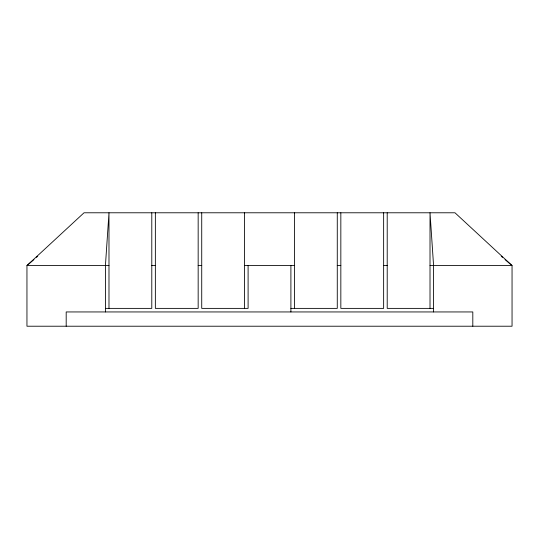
<?xml version="1.0" encoding="UTF-8"?>
<svg xmlns="http://www.w3.org/2000/svg" width="539" height="539" viewBox="0 0 539 539"><rect width="100%" height="100%" fill="white"/><g stroke="black" fill="none" stroke-linecap="round" stroke-linejoin="round"><path stroke-width="0.81" d="M33.923 259.562L26.95 265.579L26.95 326.216L512.05 326.216L512.05 265.579L454.977 212.784L84.023 212.784L26.95 265.579L108.986 265.579M36.463 257.373L37.73 256.281M151.789 265.579L155.36 265.579M198.163 265.579L201.727 265.579M244.531 265.579L294.469 265.579M337.273 265.579L340.837 265.579M383.64 265.579L387.211 265.579M430.014 265.579L512.05 265.579L505.077 259.562M105.422 308.382L151.789 308.382L151.789 212.784M290.898 308.382L337.273 308.382L337.273 212.784M433.578 308.382L387.211 308.382L387.211 212.784M501.27 256.281L502.537 257.373M472.811 326.216L472.811 311.946L66.189 311.946L66.189 326.216M433.578 311.946L433.578 265.579L430.014 212.784L430.014 308.382M383.64 212.784L383.64 308.382L340.837 308.382L340.837 212.784M294.469 212.784L294.469 308.382M290.898 265.579L290.898 311.946M248.102 265.579L248.102 308.382L201.727 308.382L201.727 212.784M244.531 212.784L244.531 308.382M198.163 212.784L198.163 308.382L155.36 308.382L155.36 212.784M108.986 308.382L108.986 212.784L105.422 265.579L105.422 311.946"/></g></svg>
